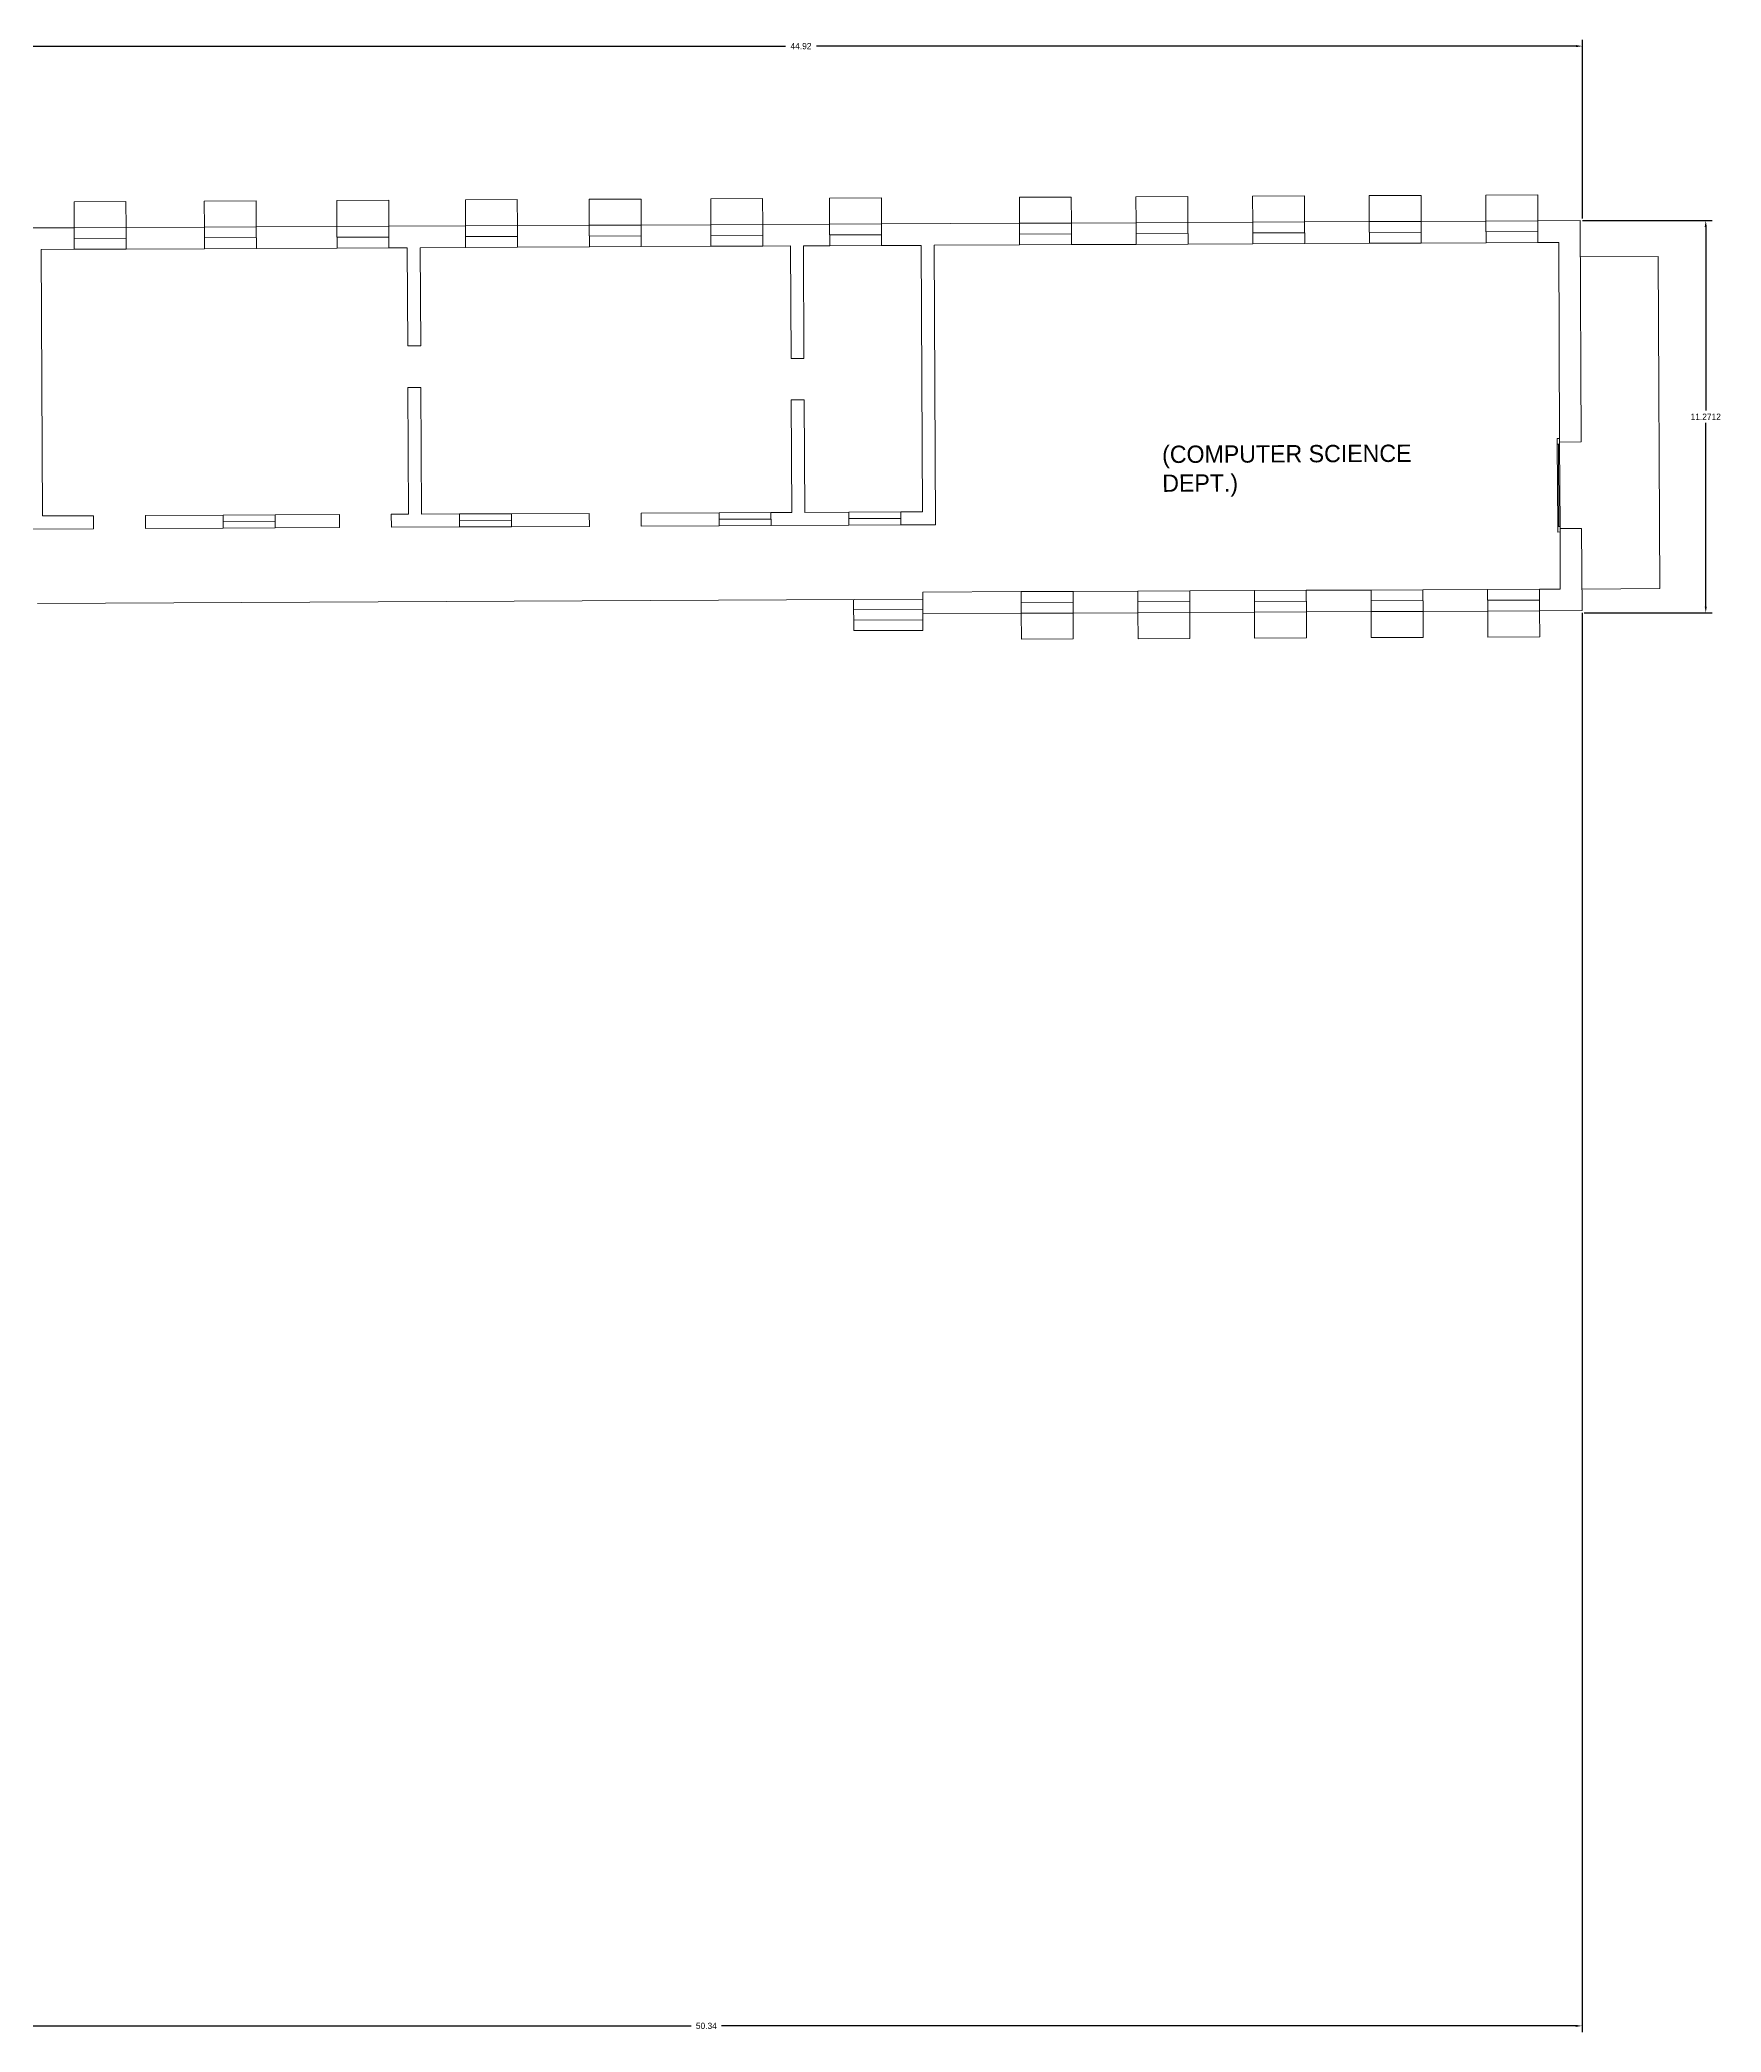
# Model space of a CAD drawing. Header units: inches. Extents: x -40 to 263, y -17 to 199.
# Drawn here: x 148.9 to 197.3, y 29.1 to 86.4 of the extents above; entities that cross this region are included whole.
import ezdxf

# ---------------------------------------------------------------- set-up
doc = ezdxf.new("R2010")
doc.units = ezdxf.units.IN
doc.header["$MEASUREMENT"] = 0
doc.layers.add('window', color=7, linetype='Continuous', lineweight=13)
doc.styles.add('LGL', font='')
doc.styles.get('LGL').set_extended_font_data('LithographLight')
doc.dimstyles.get("Standard").update_dxf_attribs({"dimtxt": 0.18, "dimasz": 0.18, "dimexe": 0.18, "dimexo": 0.0625, "dimgap": 0.09, "dimtad": 0, "dimtih": 1, "dimtoh": 1, "dimdec": 4, "dimzin": 0, "dimdsep": 46, "dimtxsty": 'Standard', "dimcen": 0.09, "dimadec": 0, "dimazin": 0, "dimtfac": 1, "dimtdec": 4, "dimtofl": 0, "dimtmove": 0, "dimatfit": 3, "dimfxl": 1, "dimtolj": 1, "dimtzin": 0, "dimarcsym": 0})

# ---------------------------------------------------------------- blocks, each defined once
blk = doc.blocks.new('*D36')
at = {"color": 0, "lineweight": -2, "transparency": 16777216}
for p, q in [((193.274, 69.926), (193.274, 29.136)), ((142.937, 65.782), (142.937, 29.136)), ((143.117, 29.316), (167.67, 29.316)), ((193.094, 29.316), (168.54, 29.316))]:
    blk.add_line(p, q, dxfattribs=at)
at = {"color": 0, "transparency": 16777216}
for points in [[(143.117, 29.346), (143.117, 29.286), (142.937, 29.316)], [(193.094, 29.346), (193.094, 29.286), (193.274, 29.316)]]:
    blk.add_solid(points, dxfattribs=at)
at = {"layer": 'Defpoints', "color": 0, "transparency": 16777216}
for p in [(193.274, 69.989), (142.937, 65.844), (193.274, 29.316)]:
    blk.add_point(p, dxfattribs=at)
at = {"color": 0, "transparency": 16777216, "insert": (168.105, 29.316), "char_height": 0.18, "attachment_point": 5}
blk.add_mtext('\\A1;50.34', dxfattribs=at)
blk = doc.blocks.new('*D37')
at = {"color": 0, "lineweight": -2, "transparency": 16777216}
for p, q in [((193.284, 81.198), (197.009, 81.198)), ((196.829, 81.018), (196.829, 75.742)), ((196.829, 70.106), (196.829, 75.382)), ((193.336, 69.926), (197.009, 69.926))]:
    blk.add_line(p, q, dxfattribs=at)
at = {"color": 0, "transparency": 16777216}
for points in [[(196.799, 81.018), (196.859, 81.018), (196.829, 81.198)], [(196.799, 70.106), (196.859, 70.106), (196.829, 69.926)]]:
    blk.add_solid(points, dxfattribs=at)
at = {"layer": 'Defpoints', "color": 0, "transparency": 16777216}
for p in [(193.221, 81.198), (193.274, 69.926), (196.829, 69.926)]:
    blk.add_point(p, dxfattribs=at)
at = {"color": 0, "transparency": 16777216, "insert": (196.829, 75.562), "char_height": 0.18, "attachment_point": 5}
blk.add_mtext('\\A1;11.2712', dxfattribs=at)
blk = doc.blocks.new('*D44')
at = {"color": 0, "lineweight": -2, "transparency": 16777216}
for p, q in [((148.366, 81.05), (148.366, 86.393)), ((148.546, 86.213), (170.375, 86.213)), ((193.104, 86.213), (171.275, 86.213)), ((193.284, 81.26), (193.284, 86.393))]:
    blk.add_line(p, q, dxfattribs=at)
at = {"color": 0, "transparency": 16777216}
for points in [[(148.546, 86.243), (148.546, 86.183), (148.366, 86.213)], [(193.104, 86.243), (193.104, 86.183), (193.284, 86.213)]]:
    blk.add_solid(points, dxfattribs=at)
at = {"layer": 'Defpoints', "color": 0, "transparency": 16777216}
for p in [(193.284, 86.213), (148.366, 80.988), (193.284, 81.198)]:
    blk.add_point(p, dxfattribs=at)
at = {"color": 0, "transparency": 16777216, "insert": (170.825, 86.213), "char_height": 0.18, "attachment_point": 5}
blk.add_mtext('\\A1;44.92', dxfattribs=at)

msp = doc.modelspace()

# ---------------------------------------------------------------- linework, layer by layer
at = {"layer": 'window'}
for p, q in [((180.45237, 81.88368), (181.94421, 81.89066)), ((180.45586, 81.13776), (180.45237, 81.88368)), ((181.94771, 81.14474), (181.94421, 81.89066)), ((183.80404, 81.89937), (185.29588, 81.90635)), ((183.80753, 81.15345), (183.80404, 81.89937)), ((185.29938, 81.16043), (185.29588, 81.90635)), ((187.15571, 81.91506), (188.64756, 81.92204)), ((187.15921, 81.16914), (187.15571, 81.91506)), ((188.65105, 81.17612), (188.64756, 81.92204)), ((190.50738, 81.93075), (191.99923, 81.93773)), ((190.51088, 81.18483), (190.50738, 81.93075)), ((192.00272, 81.19181), (191.99923, 81.93773)), ((149.93002, 81.74081), (151.42187, 81.74779)), ((149.93352, 80.99489), (149.93002, 81.74081)), ((151.42536, 81.00187), (151.42187, 81.74779)), ((153.67425, 81.75834), (155.16609, 81.76532)), ((153.67774, 81.01241), (153.67425, 81.75834)), ((155.16958, 81.0194), (155.16609, 81.76532)), ((157.48338, 81.77617), (158.97522, 81.78315)), ((157.48687, 81.03024), (157.48338, 81.77617)), ((158.97872, 81.03723), (158.97522, 81.78315)), ((161.17959, 81.79347), (162.67143, 81.80045)), ((161.18308, 81.04755), (161.17959, 81.79347)), ((162.67492, 81.05453), (162.67143, 81.80045)), ((164.73548, 81.81011), (166.22732, 81.81709)), ((164.73897, 81.06419), (164.73548, 81.81011)), ((166.23081, 81.07117), (166.22732, 81.81709)), ((168.23011, 81.82647), (169.72195, 81.83345)), ((168.2336, 81.08055), (168.23011, 81.82647)), ((169.72544, 81.08753), (169.72195, 81.83345)), ((171.64304, 81.84244), (173.13489, 81.84943)), ((171.64653, 81.09652), (171.64304, 81.84244)), ((173.13838, 81.10351), (173.13489, 81.84943)), ((177.1007, 81.86799), (178.59254, 81.87497)), ((177.10419, 81.12207), (177.1007, 81.86799)), ((178.59603, 81.12905), (178.59254, 81.87497)), ((149.93352, 80.99489), (148.36635, 80.98755)), ((149.93352, 80.99489), (151.42536, 81.00187)), ((149.93352, 80.99489), (149.93643, 80.37329)), ((153.67774, 81.01241), (151.42536, 81.00187)), ((151.42536, 81.00187), (151.42827, 80.38027)), ((153.67774, 81.01241), (155.16958, 81.0194)), ((153.67774, 81.01241), (153.68065, 80.39081)), ((157.48687, 81.03024), (155.16958, 81.0194)), ((155.16958, 81.0194), (155.17249, 80.3978)), ((157.48687, 81.03024), (158.97872, 81.03723)), ((157.48687, 81.03024), (157.48978, 80.40864)), ((161.18308, 81.04755), (158.97872, 81.03723)), ((158.97872, 81.03723), (158.98163, 80.41563)), ((161.18308, 81.04755), (162.67492, 81.05453)), ((161.18308, 81.04755), (161.18599, 80.42595)), ((162.67638, 80.74373), (161.18454, 80.73675)), ((164.73897, 81.06419), (162.67492, 81.05453)), ((164.73897, 81.06419), (162.67492, 81.05453)), ((164.73897, 81.06419), (162.67492, 81.05453)), ((162.67492, 81.05453), (162.67783, 80.43293)), ((164.73897, 81.06419), (166.23081, 81.07117)), ((164.73897, 81.06419), (164.74188, 80.44259)), ((166.23227, 80.76037), (164.74043, 80.75339)), ((168.2336, 81.08055), (166.23081, 81.07117)), ((168.2336, 81.08055), (166.23081, 81.07117)), ((168.2336, 81.08055), (166.23081, 81.07117)), ((166.23081, 81.07117), (166.23372, 80.44957)), ((168.2336, 81.08055), (169.72544, 81.08753)), ((168.2336, 81.08055), (168.23651, 80.45895)), ((169.7269, 80.77673), (168.23506, 80.76975)), ((171.64653, 81.09652), (169.72544, 81.08753)), ((171.64653, 81.09652), (169.72544, 81.08753)), ((171.64653, 81.09652), (169.72544, 81.08753)), ((169.72544, 81.08753), (169.72835, 80.46593)), ((171.64653, 81.09652), (173.13838, 81.10351)), ((171.64653, 81.09652), (171.64944, 80.47492)), ((173.13983, 80.79271), (171.64799, 80.78572)), ((177.10419, 81.12207), (173.13838, 81.10351)), ((173.13838, 81.10351), (173.14129, 80.48191)), ((177.10419, 81.12207), (178.59603, 81.12905)), ((177.10419, 81.12207), (177.1071, 80.50047)), ((178.59749, 80.81825), (177.10565, 80.81127)), ((180.45586, 81.13776), (178.59603, 81.12905)), ((180.45586, 81.13776), (178.59603, 81.12905)), ((178.59603, 81.12905), (178.59894, 80.50745)), ((180.45586, 81.13776), (181.94771, 81.14474)), ((180.45586, 81.13776), (180.45877, 80.51616)), ((181.94916, 80.83394), (180.45732, 80.82696)), ((183.80753, 81.15345), (181.94771, 81.14474)), ((183.80753, 81.15345), (181.94771, 81.14474)), ((181.94771, 81.14474), (181.95061, 80.52314)), ((183.80753, 81.15345), (185.29938, 81.16043)), ((183.80753, 81.15345), (183.81044, 80.53185)), ((185.30083, 80.84963), (183.80899, 80.84265)), ((187.15921, 81.16914), (185.29938, 81.16043)), ((187.15921, 81.16914), (185.29938, 81.16043)), ((185.29938, 81.16043), (185.30229, 80.53883)), ((187.15921, 81.16914), (188.65105, 81.17612)), ((187.15921, 81.16914), (187.16211, 80.54754)), ((188.6525, 80.86532), (187.16066, 80.85834)), ((190.51088, 81.18483), (188.65105, 81.17612)), ((190.51088, 81.18483), (188.65105, 81.17612)), ((188.65105, 81.17612), (188.65396, 80.55452)), ((190.51088, 81.18483), (192.00272, 81.19181)), ((190.51088, 81.18483), (190.51379, 80.56322)), ((192.00417, 80.88101), (190.51233, 80.87402)), ((193.22105, 81.19751), (192.00272, 81.19181)), ((192.00563, 80.57021), (192.00272, 81.19181)), ((193.22105, 81.19751), (193.25083, 74.83729)), ((149.93643, 80.37329), (148.99086, 80.36886)), ((148.99086, 80.36886), (149.02671, 72.71074)), ((151.42681, 80.69107), (149.93497, 80.68409)), ((149.93643, 80.37329), (151.42827, 80.38027)), ((153.68065, 80.39081), (151.42827, 80.38027)), ((155.17103, 80.7086), (153.67919, 80.70161)), ((153.68065, 80.39081), (155.17249, 80.3978)), ((157.48978, 80.40864), (155.17249, 80.3978)), ((158.98017, 80.72643), (157.48833, 80.71944)), ((157.48978, 80.40864), (158.98163, 80.41563)), ((159.50834, 80.41809), (158.98163, 80.41563)), ((159.50834, 80.41809), (159.52154, 77.59821)), ((161.18599, 80.42595), (159.88131, 80.41984)), ((159.88131, 80.41984), (159.8945, 77.59995)), ((161.18599, 80.42595), (162.67783, 80.43293)), ((164.74188, 80.44259), (162.67783, 80.43293)), ((164.74188, 80.44259), (162.67783, 80.43293)), ((164.74188, 80.44259), (162.67783, 80.43293)), ((164.74188, 80.44259), (166.23372, 80.44957)), ((168.23651, 80.45895), (166.23372, 80.44957)), ((168.23651, 80.45895), (166.23372, 80.44957)), ((168.23651, 80.45895), (166.23372, 80.44957)), ((168.23651, 80.45895), (169.72835, 80.46593)), ((170.52311, 80.46965), (169.72835, 80.46593)), ((170.52311, 80.46965), (169.72835, 80.46593)), ((170.52311, 80.46965), (169.72835, 80.46593)), ((170.52311, 80.46965), (170.53824, 77.23733)), ((171.64944, 80.47492), (170.89607, 80.4714)), ((171.64944, 80.47492), (170.89607, 80.4714)), ((171.64944, 80.47492), (170.89607, 80.4714)), ((170.89607, 80.4714), (170.9112, 77.23907)), ((171.64944, 80.47492), (173.14129, 80.48191)), ((174.27758, 80.48723), (173.14129, 80.48191)), ((174.27758, 80.48723), (174.31342, 72.82911)), ((177.1071, 80.50047), (174.65054, 80.48897)), ((174.65054, 80.48897), (174.68813, 72.45789)), ((177.1071, 80.50047), (178.59894, 80.50745)), ((180.45877, 80.51616), (178.59894, 80.50745)), ((180.45877, 80.51616), (178.59894, 80.50745)), ((180.45877, 80.51616), (181.95061, 80.52314)), ((183.81044, 80.53185), (181.95061, 80.52314)), ((183.81044, 80.53185), (181.95061, 80.52314)), ((183.81044, 80.53185), (185.30229, 80.53883)), ((187.16211, 80.54754), (185.30229, 80.53883)), ((187.16211, 80.54754), (185.30229, 80.53883)), ((187.16211, 80.54754), (188.65396, 80.55452)), ((190.51379, 80.56322), (188.65396, 80.55452)), ((190.51379, 80.56322), (188.65396, 80.55452)), ((190.51379, 80.56322), (192.00563, 80.57021)), ((192.60236, 80.573), (192.00563, 80.57021)), ((192.60236, 80.573), (192.62923, 74.83438)), ((193.22592, 80.15819), (195.46368, 80.16867)), ((195.50837, 70.62088), (195.46368, 80.16867)), ((159.8945, 77.59995), (159.52154, 77.59821)), ((170.9112, 77.23907), (170.53824, 77.23733)), ((159.90009, 76.40648), (159.52713, 76.40473)), ((159.52713, 76.40473), (159.54419, 72.75997)), ((159.90009, 76.40648), (159.91715, 72.76172)), ((170.91679, 76.0456), (170.54382, 76.04385)), ((170.54382, 76.04385), (170.55895, 72.81153)), ((170.91679, 76.0456), (170.93192, 72.81328)), ((192.5738, 72.4097), (192.56274, 74.77204)), ((192.60719, 72.40986), (192.59613, 74.7722)), ((193.25083, 74.83729), (192.62923, 74.83438)), ((192.62952, 74.77235), (192.64057, 72.41001)), ((150.48871, 72.71759), (149.02671, 72.71074)), ((150.48871, 72.71759), (150.49046, 72.34463)), ((154.21832, 72.73504), (151.98055, 72.72457)), ((151.98055, 72.72457), (151.9823, 72.35161)), ((154.21832, 72.73504), (155.71016, 72.74203)), ((154.21832, 72.73504), (154.22006, 72.36208)), ((157.55759, 72.75067), (155.71016, 72.74203)), ((155.71016, 72.74203), (155.7119, 72.36907)), ((157.55759, 72.75067), (157.55933, 72.37771)), ((159.54419, 72.75997), (159.04943, 72.75766)), ((159.04943, 72.75766), (159.05118, 72.3847)), ((161.01117, 72.76684), (159.91715, 72.76172)), ((162.50301, 72.77382), (161.01117, 72.76684)), ((161.01117, 72.76684), (161.01291, 72.39388)), ((164.74077, 72.7843), (162.50301, 72.77382)), ((162.50301, 72.77382), (162.50476, 72.40086)), ((164.74077, 72.7843), (164.74252, 72.41134)), ((168.47038, 72.80175), (166.23261, 72.79128)), ((166.23261, 72.79128), (166.23436, 72.41832)), ((169.96222, 72.80874), (168.47038, 72.80175)), ((168.47038, 72.80175), (168.47212, 72.42879)), ((170.55895, 72.81153), (169.96222, 72.80874)), ((169.96222, 72.80874), (169.96396, 72.43578)), ((172.19998, 72.81921), (170.93192, 72.81328)), ((172.19998, 72.81921), (173.69182, 72.8262)), ((172.19998, 72.81921), (172.20173, 72.44625)), ((174.31342, 72.82911), (173.69182, 72.8262)), ((173.69182, 72.8262), (173.69357, 72.45324)), ((150.49046, 72.34463), (148.40685, 72.33487)), ((154.22006, 72.36208), (151.9823, 72.35161)), ((154.21919, 72.54856), (155.71103, 72.55555)), ((154.22006, 72.36208), (155.7119, 72.36907)), ((157.55933, 72.37771), (155.7119, 72.36907)), ((161.01291, 72.39388), (159.05118, 72.3847)), ((161.01204, 72.58036), (162.50388, 72.58734)), ((161.01291, 72.39388), (162.50476, 72.40086)), ((164.74252, 72.41134), (162.50476, 72.40086)), ((168.47212, 72.42879), (166.23436, 72.41832)), ((169.96309, 72.62226), (168.47125, 72.61527)), ((168.47212, 72.42879), (169.96396, 72.43578)), ((172.20173, 72.44625), (169.96396, 72.43578)), ((172.20085, 72.63273), (173.6927, 72.63972)), ((172.20173, 72.44625), (173.69357, 72.45324)), ((174.68813, 72.45789), (173.69357, 72.45324)), ((193.26246, 72.35089), (192.64086, 72.34798)), ((192.64086, 72.34798), (192.64901, 70.6075)), ((193.26246, 72.35089), (193.27352, 69.98881)), ((177.15375, 70.53497), (174.32422, 70.52172)), ((174.32422, 70.52172), (174.32713, 69.90012)), ((177.15375, 70.53497), (178.64559, 70.54195)), ((177.15666, 69.91337), (177.15375, 70.53497)), ((180.50542, 70.55066), (178.64559, 70.54195)), ((178.6485, 69.92035), (178.64559, 70.54195)), ((180.50542, 70.55066), (181.99726, 70.55764)), ((180.50833, 69.92906), (180.50542, 70.55066)), ((183.85709, 70.56635), (181.99726, 70.55764)), ((182.00017, 69.93604), (181.99726, 70.55764)), ((183.85709, 70.56635), (185.34893, 70.57333)), ((183.86, 69.94474), (183.85709, 70.56635)), ((187.20876, 70.58203), (185.34893, 70.57333)), ((185.35184, 69.95173), (185.34893, 70.57333)), ((187.20876, 70.58203), (188.7006, 70.58902)), ((187.21167, 69.96043), (187.20876, 70.58203)), ((190.56043, 70.59772), (188.7006, 70.58902)), ((188.70351, 69.96742), (188.7006, 70.58902)), ((190.56043, 70.59772), (192.05227, 70.60471)), ((190.56334, 69.97612), (190.56043, 70.59772)), ((192.64901, 70.6075), (192.05227, 70.60471)), ((192.05227, 70.60471), (192.05518, 69.98311)), ((193.27061, 70.61041), (195.50837, 70.62088)), ((174.32518, 70.31784), (148.88431, 70.19875)), ((172.33606, 70.30853), (172.34025, 69.41342)), ((174.32657, 70.01947), (172.33745, 70.01016)), ((177.15666, 69.91337), (174.32713, 69.90012)), ((174.32713, 69.90012), (174.32937, 69.42273)), ((178.64705, 70.23115), (177.1552, 70.22417)), ((177.15666, 69.91337), (178.6485, 69.92035)), ((177.15666, 69.91337), (177.16015, 69.16745)), ((180.50833, 69.92906), (178.6485, 69.92035)), ((178.6485, 69.92035), (178.65199, 69.17443)), ((181.99872, 70.24684), (180.50688, 70.23986)), ((180.50833, 69.92906), (182.00017, 69.93604)), ((180.50833, 69.92906), (180.51182, 69.18314)), ((183.86, 69.94474), (182.00017, 69.93604)), ((182.00017, 69.93604), (182.00366, 69.19012)), ((185.35039, 70.26253), (183.85855, 70.25555)), ((183.86, 69.94474), (185.35184, 69.95173)), ((183.86, 69.94474), (183.86349, 69.19882)), ((187.21167, 69.96043), (185.35184, 69.95173)), ((185.35184, 69.95173), (185.35533, 69.20581)), ((188.70206, 70.27822), (187.21022, 70.27123)), ((187.21167, 69.96043), (188.70351, 69.96742)), ((187.21167, 69.96043), (187.21516, 69.21451)), ((190.56334, 69.97612), (188.70351, 69.96742)), ((188.70351, 69.96742), (188.707, 69.2215)), ((192.05373, 70.29391), (190.56189, 70.28692)), ((190.56334, 69.97612), (192.05518, 69.98311)), ((190.56334, 69.97612), (190.56683, 69.2302)), ((193.27352, 69.98881), (192.05518, 69.98311)), ((192.05518, 69.98311), (192.05868, 69.23718)), ((174.32797, 69.7211), (172.33885, 69.71179)), ((174.32937, 69.42273), (172.34025, 69.41342)), ((177.16015, 69.16745), (178.65199, 69.17443)), ((180.51182, 69.18314), (182.00366, 69.19012)), ((183.86349, 69.19882), (185.35533, 69.20581)), ((187.21516, 69.21451), (188.707, 69.2215)), ((190.56683, 69.2302), (192.05868, 69.23718))]:
    msp.add_line(p, q, dxfattribs=at)
for points in [[(192.62876, 74.93321), (192.56199, 74.9329), (192.56274, 74.77204), (192.62952, 74.77235)], [(192.64133, 72.24915), (192.57455, 72.24884), (192.5738, 72.4097), (192.64057, 72.41001)]]:
    msp.add_lwpolyline(points, close=True, dxfattribs=at)

# ---------------------------------------------------------------- texts
at = {"layer": 'window', "insert": (181.20305, 74.72888), "char_height": 0.497286, "width": 8.4994461, "attachment_point": 1, "rotation": 0.268191, "style": 'LGL'}
msp.add_mtext('(COMPUTER SCIENCE DEPT.)', dxfattribs=at)

# ---------------------------------------------------------------- dimensions: what is measured, and where the dimension line sits
for base, p1, p2, picture, middle in [((193.28355, 86.21312), (148.36635, 80.98755), (193.28355, 81.19751), '*D44', (170.82495, 86.21312)), ((193.27352, 29.3155), (142.93719, 65.84448), (193.27352, 69.98881), '*D36', (168.10536, 29.3155))]:
    dim = msp.add_linear_dim(base=base, p1=p1, p2=p2, dimstyle='Standard', override={"dimdec": 2})
    dim.commit()
    dim.dimension.update_dxf_attribs({"geometry": picture, "text_midpoint": middle})
dim = msp.add_linear_dim(base=(196.82901, 69.92631), p1=(193.22105, 81.19751), p2=(193.27352, 69.92631), angle=90, dimstyle='Standard')
dim.commit()
dim.dimension.update_dxf_attribs({"geometry": '*D37', "text_midpoint": (196.82901, 75.56191)})

doc.saveas('drawing.dxf')
